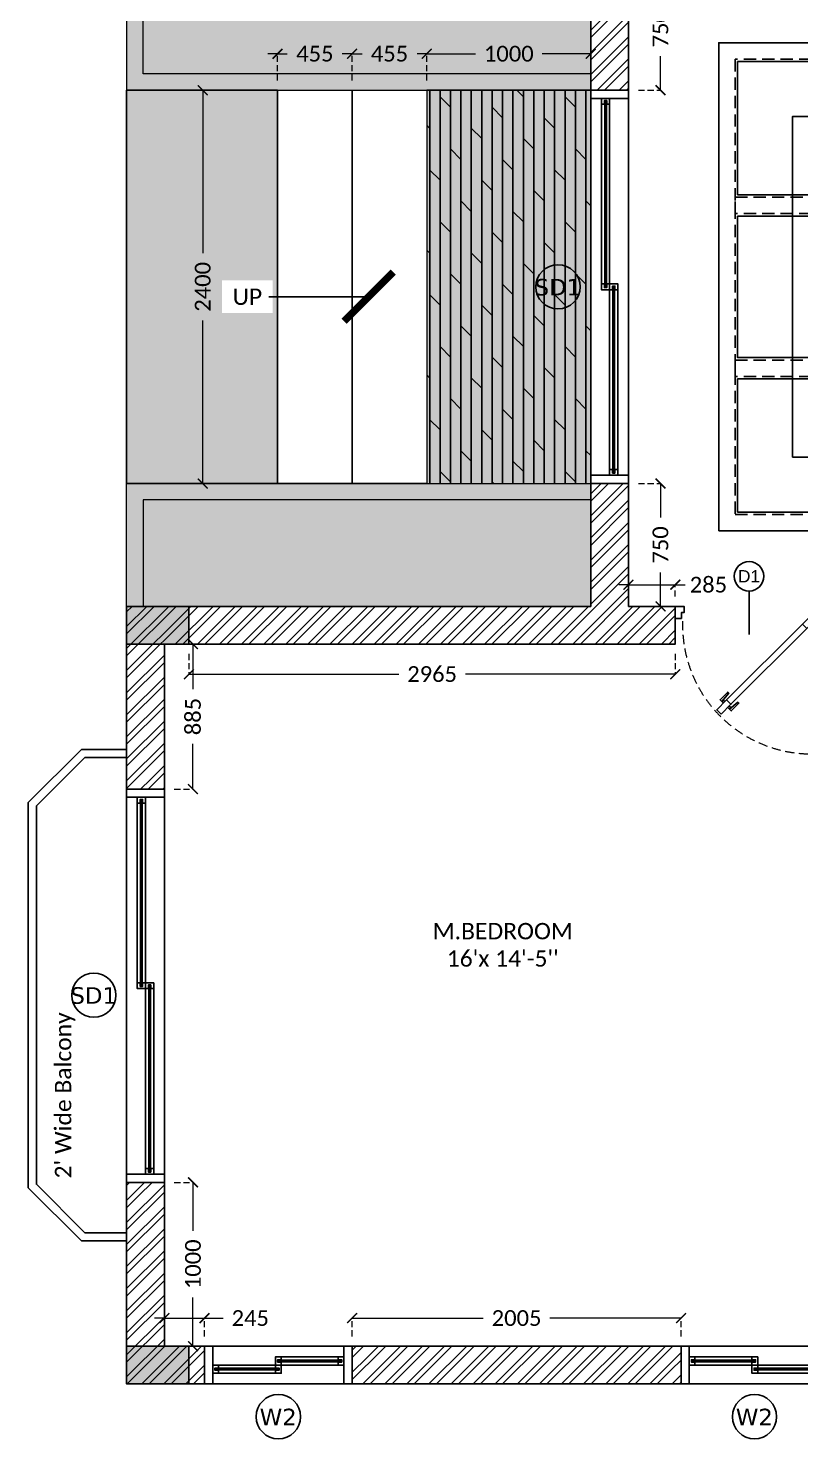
# Model space of a CAD drawing. Header units: millimetres. Extents: x -15000 to 115650, y -17045 to 28620.
# Drawn here: x 42950 to 47660, y -335 to 8273 of the extents above; entities that cross this region are included whole.
import ezdxf
from ezdxf.enums import TextEntityAlignment as Align

# ---------------------------------------------------------------- set-up
doc = ezdxf.new("R2010")
doc.units = ezdxf.units.MM
doc.header["$LTSCALE"] = 150
doc.linetypes.add('3BHK-W(SB)$0$HIDDEN', pattern=[0.375, 0.25, -0.125])
doc.linetypes.add('DASHED', pattern=[0.75, 0.5, -0.25])
for name, color, linetype in [('ad-Arrow', 32, 'Continuous'), ('ad-Column', 3, 'Continuous'), ('ad-Column Hatch', 125, 'Continuous'), ('ad-Door', 11, 'Continuous'), ('ad-Elevation 10', 8, 'Continuous'), ('ad-Furniture', 8, 'Continuous'), ('ad-Railing', 6, 'Continuous'), ('ad-Text main', 7, 'Continuous'), ('ad-Text Main_Door&window Label', 7, 'Continuous'), ('ad-Wall', 240, 'Continuous'), ('ad-Wall hatch', 8, 'Continuous')]:
    doc.layers.add(name, color=color, linetype=linetype)
doc.layers.add('ad-Dimension', color=5, linetype='Continuous', lineweight=0, true_color=0x0000ff)
doc.layers.add('ad-Glass Sectionline', color=140, linetype='Continuous', true_color=0x00bfff)
doc.layers.add('ad-Verandah', color=7, linetype='Continuous', true_color=0xa57c52)
doc.layers.get('ad-Furniture').off()
doc.styles.add('6 U T S R N_Corridor-Basement$0$Standard', font='arial.ttf')
doc.styles.add('6 U T S R N_Typical Floor Plan$0$3BHK-E(NB)$0$grid_text', font='verdana.ttf', dxfattribs={"width": 0.9})
doc.styles.add('New Text Style', font='arial.ttf', dxfattribs={"height": 100})
doc.styles.get("Standard").update_dxf_attribs({"font": 'calibril.ttf'})
doc.dimstyles.new('A-100-DIM-INT (MM-FT)', dxfattribs={"dimscale": 50, "dimtxt": 2.4, "dimasz": 1, "dimexe": 5, "dimexo": 100, "dimgap": 1, "dimtad": 0, "dimdec": 0, "dimdsep": 46, "dimtxsty": 'Standard', "dimblk": 'ARCHTICK', "dimcen": 0.025, "dimse1": 1, "dimse2": 1, "dimclrd": 256, "dimclre": 256, "dimclrt": 256, "dimazin": 2, "dimtfac": 1, "dimtdec": 0, "dimtix": 1, "dimtmove": 2, "dimatfit": 3, "dimldrblk": 'ARCHTICK', "dimfxl": 1, "dimtolj": 1, "dimtzin": 0, "dimarcsym": 0})
doc.dimstyles.new('A-75-DIM-INT (Framing)', dxfattribs={"dimscale": 100, "dimtxt": 0.8, "dimasz": 0.5, "dimexe": 0, "dimexo": 0.5, "dimgap": 0.5, "dimtad": 0, "dimdec": 0, "dimdsep": 46, "dimtxsty": 'Standard', "dimblk": 'ARCHTICK', "dimcen": 0.025, "dimclrd": 256, "dimclre": 256, "dimclrt": 256, "dimazin": 2, "dimtfac": 1, "dimtdec": 0, "dimtmove": 1, "dimatfit": 0, "dimldrblk": 'ARCHTICK', "dimfxl": 1, "dimtfill": 1, "dimtolj": 1, "dimtzin": 0, "dimarcsym": 0})

# ---------------------------------------------------------------- blocks, each defined once
blk = doc.blocks.new('_ArchTick')
at = {"color": 0, "linetype": 'ByBlock', "const_width": 0.15}
blk.add_lwpolyline([(-0.5, -0.5), (0.5, 0.5)], dxfattribs=at)
blk = doc.blocks.new('*D15')
at = {"layer": 'ad-Dimension', "linetype": '3BHK-W(SB)$0$HIDDEN', "lineweight": -2}
for p, q in [((290, -9105), (404.5304496306927, -9105)), ((290, -9990.000000000116), (404.5304496306926, -9990.000000000116))]:
    blk.add_line(p, q, dxfattribs=at)
at = {"layer": 'ad-Dimension', "lineweight": -2}
for p, q in [((404.5304496306927, -9105), (404.5304496306927, -9380.940000000059)), ((404.5304496306926, -9990.000000000116), (404.5304496306926, -9714.06000000006))]:
    blk.add_line(p, q, dxfattribs=at)
at = {"layer": 'Defpoints', "color": 0}
for p in [(230, -9105), (230, -9990.000000000116), (404.5304496306926, -9990.000000000116)]:
    blk.add_point(p, dxfattribs=at)
at = {"layer": 'ad-Dimension', "lineweight": -2, "xscale": 60, "yscale": 60, "zscale": 60}
for p, rotation in [((404.5304496306927, -9105), 90), ((404.5304496306926, -9990.000000000116), 270)]:
    blk.add_blockref('_ArchTick', p, dxfattribs=dict(at, rotation=rotation))
at = {"layer": 'ad-Dimension', "insert": (404.5304496306926, -9547.500000000058), "char_height": 96, "attachment_point": 5, "rotation": 90, "bg_fill": 3, "box_fill_scale": 1.1, "bg_fill_color": 257, "bg_fill_transparency": 0}
blk.add_mtext('\\A1;885', dxfattribs=at)
blk = doc.blocks.new('*D20')
at = {"layer": 'ad-Dimension', "linetype": '3BHK-W(SB)$0$HIDDEN', "lineweight": -2}
for p, q in [((3120, -4975.000000000015), (3255.052611872845, -4975.000000000015)), ((3120, -5725), (3255.052611872845, -5725))]:
    blk.add_line(p, q, dxfattribs=at)
at = {"layer": 'ad-Dimension', "lineweight": -2}
for p, q in [((3255.052611872845, -4975.000000000015), (3255.052611872845, -5181.926153846161)), ((3255.052611872845, -5725), (3255.052611872845, -5518.073846153854))]:
    blk.add_line(p, q, dxfattribs=at)
at = {"layer": 'Defpoints', "color": 0}
for p in [(3060, -4975.000000000015), (3060, -5725), (3255.052611872845, -5725)]:
    blk.add_point(p, dxfattribs=at)
at = {"layer": 'ad-Dimension', "lineweight": -2, "xscale": 60, "yscale": 60, "zscale": 60}
for p, rotation in [((3255.052611872845, -4975.000000000015), 90), ((3255.052611872845, -5725), 270)]:
    blk.add_blockref('_ArchTick', p, dxfattribs=dict(at, rotation=rotation))
at = {"layer": 'ad-Dimension', "insert": (3255.052611872845, -5350.000000000007), "char_height": 96, "attachment_point": 5, "rotation": 90, "bg_fill": 3, "box_fill_scale": 1.1, "bg_fill_color": 257, "bg_fill_transparency": 0}
blk.add_mtext('\\A1;750', dxfattribs=at)
blk = doc.blocks.new('*D21')
at = {"layer": 'ad-Dimension', "linetype": '3BHK-W(SB)$0$HIDDEN', "lineweight": -2}
for p, q in [((3120, -8125), (3255.052611872845, -8125)), ((3120, -8875), (3255.052611872845, -8875))]:
    blk.add_line(p, q, dxfattribs=at)
at = {"layer": 'ad-Dimension', "lineweight": -2}
for p, q in [((3255.052611872845, -8125), (3255.052611872845, -8331.926153846154)), ((3255.052611872845, -8875), (3255.052611872845, -8668.073846153846))]:
    blk.add_line(p, q, dxfattribs=at)
at = {"layer": 'Defpoints', "color": 0}
for p in [(3060, -8125), (3060, -8875), (3255.052611872845, -8875)]:
    blk.add_point(p, dxfattribs=at)
at = {"layer": 'ad-Dimension', "lineweight": -2, "xscale": 60, "yscale": 60, "zscale": 60}
for p, rotation in [((3255.052611872845, -8125), 90), ((3255.052611872845, -8875), 270)]:
    blk.add_blockref('_ArchTick', p, dxfattribs=dict(at, rotation=rotation))
at = {"layer": 'ad-Dimension', "insert": (3255.052611872845, -8500), "char_height": 96, "attachment_point": 5, "rotation": 90, "bg_fill": 3, "box_fill_scale": 1.1, "bg_fill_color": 257, "bg_fill_transparency": 0}
blk.add_mtext('\\A1;750', dxfattribs=at)
blk = doc.blocks.new('*D22')
at = {"layer": 'ad-Dimension', "linetype": '3BHK-W(SB)$0$HIDDEN', "lineweight": -2}
for p, q in [((379.9999999999418, -9165), (379.9999999999418, -9288.63241681928)), ((3345.000000356697, -9165), (3345.000000356697, -9288.63241681928))]:
    blk.add_line(p, q, dxfattribs=at)
at = {"layer": 'ad-Dimension', "lineweight": -2}
for p, q in [((379.9999999999418, -9288.63241681928), (1658.906154024473, -9288.63241681928)), ((3345.000000356697, -9288.63241681928), (2066.093846332165, -9288.63241681928))]:
    blk.add_line(p, q, dxfattribs=at)
at = {"layer": 'Defpoints', "color": 0}
for p in [(379.9999999999418, -9105), (3345.000000356697, -9105), (3345.000000356697, -9288.63241681928)]:
    blk.add_point(p, dxfattribs=at)
at = {"layer": 'ad-Dimension', "lineweight": -2, "xscale": 60, "yscale": 60, "zscale": 60, "rotation": 180}
blk.add_blockref('_ArchTick', (379.9999999999418, -9288.63241681928), dxfattribs=at)
at = {"layer": 'ad-Dimension', "lineweight": -2, "xscale": 60, "yscale": 60, "zscale": 60}
blk.add_blockref('_ArchTick', (3345.000000356697, -9288.63241681928), dxfattribs=at)
at = {"layer": 'ad-Dimension', "insert": (1862.500000178319, -9288.63241681928), "char_height": 96, "attachment_point": 5, "bg_fill": 3, "box_fill_scale": 1.1, "bg_fill_color": 257, "bg_fill_transparency": 0}
blk.add_mtext('\\A1;2965', dxfattribs=at)
blk = doc.blocks.new('*D42')
at = {"layer": 'ad-Dimension', "linetype": '3BHK-W(SB)$0$HIDDEN', "lineweight": -2}
for p, q in [((290.0000000004948, -12390.00000000011), (404.5304496306927, -12390.00000000011)), ((290, -13390.00000000011), (404.5304496306926, -13390.00000000011))]:
    blk.add_line(p, q, dxfattribs=at)
at = {"layer": 'ad-Dimension', "lineweight": -2}
for p, q in [((404.5304496306927, -12390.00000000011), (404.5304496306927, -12686.59076923088)), ((404.5304496306926, -13390.00000000011), (404.5304496306926, -13093.40923076934))]:
    blk.add_line(p, q, dxfattribs=at)
at = {"layer": 'Defpoints', "color": 0}
for p in [(230.0000000004948, -12390.00000000011), (230, -13390.00000000011), (404.5304496306926, -13390.00000000011)]:
    blk.add_point(p, dxfattribs=at)
at = {"layer": 'ad-Dimension', "lineweight": -2, "xscale": 60, "yscale": 60, "zscale": 60}
for p, rotation in [((404.5304496306927, -12390.00000000011), 90), ((404.5304496306926, -13390.00000000011), 270)]:
    blk.add_blockref('_ArchTick', p, dxfattribs=dict(at, rotation=rotation))
at = {"layer": 'ad-Dimension', "insert": (404.5304496306926, -12890.00000000011), "char_height": 96, "attachment_point": 5, "rotation": 90, "bg_fill": 3, "box_fill_scale": 1.1, "bg_fill_color": 257, "bg_fill_transparency": 0}
blk.add_mtext('\\A1;1000', dxfattribs=at)
blk = doc.blocks.new('*D43')
at = {"layer": 'ad-Dimension', "lineweight": -2}
for p, q in [((230, -13218.63161478908), (170, -13218.63161478908)), ((230, -13218.63161478908), (475, -13218.63161478908)), ((475, -13218.63161478908), (588.6580664059021, -13218.63161478908)), ((475, -13218.63161478908), (535, -13218.63161478908))]:
    blk.add_line(p, q, dxfattribs=at)
at = {"layer": 'ad-Dimension', "linetype": '3BHK-W(SB)$0$HIDDEN', "lineweight": -2}
for p, q in [((230, -13330.00000000011), (230, -13218.63161478908)), ((475, -13330.00000000012), (475, -13218.63161478908))]:
    blk.add_line(p, q, dxfattribs=at)
at = {"layer": 'Defpoints', "color": 0}
for p in [(475, -13218.63161478908), (230, -13390.00000000011), (475, -13390.00000000012)]:
    blk.add_point(p, dxfattribs=at)
at = {"layer": 'ad-Dimension', "lineweight": -2, "xscale": 60, "yscale": 60, "zscale": 60}
blk.add_blockref('_ArchTick', (230, -13218.63161478908), dxfattribs=at)
at = {"layer": 'ad-Dimension', "lineweight": -2, "xscale": 60, "yscale": 60, "zscale": 60, "rotation": 180}
blk.add_blockref('_ArchTick', (475, -13218.63161478908), dxfattribs=at)
at = {"layer": 'ad-Dimension', "insert": (753.9257587135944, -13218.63161478908), "char_height": 96, "attachment_point": 5, "bg_fill": 3, "box_fill_scale": 1.1, "bg_fill_color": 257, "bg_fill_transparency": 0}
blk.add_mtext('\\A1;245', dxfattribs=at)
blk = doc.blocks.new('*D44')
at = {"layer": 'ad-Dimension', "linetype": '3BHK-W(SB)$0$HIDDEN', "lineweight": -2}
for p, q in [((1375, -13330.00000000009), (1375, -13218.63161478908)), ((3380, -13330), (3380, -13218.63161478908))]:
    blk.add_line(p, q, dxfattribs=at)
at = {"layer": 'ad-Dimension', "lineweight": -2}
for p, q in [((1375, -13218.63161478908), (2173.906153846154, -13218.63161478908)), ((3380, -13218.63161478908), (2581.093846153846, -13218.63161478908))]:
    blk.add_line(p, q, dxfattribs=at)
at = {"layer": 'Defpoints', "color": 0}
for p in [(3380, -13218.63161478908), (1375, -13390.00000000009), (3380, -13390)]:
    blk.add_point(p, dxfattribs=at)
at = {"layer": 'ad-Dimension', "lineweight": -2, "xscale": 60, "yscale": 60, "zscale": 60, "rotation": 180}
blk.add_blockref('_ArchTick', (1375, -13218.63161478908), dxfattribs=at)
at = {"layer": 'ad-Dimension', "lineweight": -2, "xscale": 60, "yscale": 60, "zscale": 60}
blk.add_blockref('_ArchTick', (3380, -13218.63161478908), dxfattribs=at)
at = {"layer": 'ad-Dimension', "insert": (2377.5, -13218.63161478908), "char_height": 96, "attachment_point": 5, "bg_fill": 3, "box_fill_scale": 1.1, "bg_fill_color": 257, "bg_fill_transparency": 0}
blk.add_mtext('\\A1;2005', dxfattribs=at)
blk = doc.blocks.new('*D54')
at = {"layer": 'ad-Dimension', "lineweight": -2}
for p, q in [((3060, -8743.088700010245), (3000, -8743.088700010245)), ((3060, -8743.088700010245), (3345.000000356697, -8743.088700010245)), ((3345.000000356697, -8743.088700010245), (3405.000000356697, -8743.088700010245))]:
    blk.add_line(p, q, dxfattribs=at)
at = {"layer": 'ad-Dimension', "linetype": '3BHK-W(SB)$0$HIDDEN', "lineweight": -2}
for p, q in [((3060, -8815), (3060, -8743.088700010245)), ((3345.000000356697, -8815), (3345.000000356697, -8743.088700010245))]:
    blk.add_line(p, q, dxfattribs=at)
at = {"layer": 'Defpoints', "color": 0}
for p in [(3345.000000356697, -8743.088700010245), (3060, -8875), (3345.000000356697, -8875)]:
    blk.add_point(p, dxfattribs=at)
at = {"layer": 'ad-Dimension', "lineweight": -2, "xscale": 60, "yscale": 60, "zscale": 60}
blk.add_blockref('_ArchTick', (3060, -8743.088700010245), dxfattribs=at)
at = {"layer": 'ad-Dimension', "lineweight": -2, "xscale": 60, "yscale": 60, "zscale": 60, "rotation": 180}
blk.add_blockref('_ArchTick', (3345.000000356697, -8743.088700010245), dxfattribs=at)
at = {"layer": 'ad-Dimension', "insert": (3547.070733609929, -8743.088700010245), "char_height": 96, "attachment_point": 5, "bg_fill": 3, "box_fill_scale": 1.1, "bg_fill_color": 257, "bg_fill_transparency": 0}
blk.add_mtext('\\A1;285', dxfattribs=at)
blk = doc.blocks.new('*D73')
at = {"layer": 'ad-Dimension', "linetype": '3BHK-W(SB)$0$HIDDEN', "lineweight": -2}
for p, q in [((1829.999999999534, -5665.000000000007), (1829.999999999534, -5502.709272341912)), ((2830, -5665), (2830, -5502.709272341912))]:
    blk.add_line(p, q, dxfattribs=at)
at = {"layer": 'ad-Dimension', "lineweight": -2}
for p, q in [((1829.999999999534, -5502.709272341912), (2126.590769230536, -5502.709272341912)), ((2830, -5502.709272341912), (2533.409230768998, -5502.709272341912))]:
    blk.add_line(p, q, dxfattribs=at)
at = {"layer": 'Defpoints', "color": 0}
for p in [(2830, -5502.709272341912), (1829.999999999534, -5725.000000000007), (2830, -5725)]:
    blk.add_point(p, dxfattribs=at)
at = {"layer": 'ad-Dimension', "lineweight": -2, "xscale": 60, "yscale": 60, "zscale": 60, "rotation": 180}
blk.add_blockref('_ArchTick', (1829.999999999534, -5502.709272341912), dxfattribs=at)
at = {"layer": 'ad-Dimension', "lineweight": -2, "xscale": 60, "yscale": 60, "zscale": 60}
blk.add_blockref('_ArchTick', (2830, -5502.709272341912), dxfattribs=at)
at = {"layer": 'ad-Dimension', "insert": (2329.999999999767, -5502.709272341912), "char_height": 96, "attachment_point": 5, "bg_fill": 3, "box_fill_scale": 1.1, "bg_fill_color": 257, "bg_fill_transparency": 0}
blk.add_mtext('\\A1;1000', dxfattribs=at)
blk = doc.blocks.new('*D74')
at = {"layer": 'ad-Dimension', "lineweight": -2}
for p, q in [((1374.999999999534, -5502.709272341912), (1314.999999999534, -5502.709272341912)), ((1374.999999999534, -5502.709272341912), (1434.499999999534, -5502.709272341912)), ((1829.999999999534, -5502.709272341912), (1770.499999999534, -5502.709272341912)), ((1829.999999999534, -5502.709272341912), (1889.999999999534, -5502.709272341912))]:
    blk.add_line(p, q, dxfattribs=at)
at = {"layer": 'ad-Dimension', "linetype": '3BHK-W(SB)$0$HIDDEN', "lineweight": -2}
for p, q in [((1374.999999999534, -5665.000000000007), (1374.999999999534, -5502.709272341912)), ((1829.999999999534, -5665.000000000007), (1829.999999999534, -5502.709272341912))]:
    blk.add_line(p, q, dxfattribs=at)
at = {"layer": 'Defpoints', "color": 0}
for p in [(1829.999999999534, -5502.709272341912), (1374.999999999534, -5725.000000000007), (1829.999999999534, -5725.000000000007)]:
    blk.add_point(p, dxfattribs=at)
at = {"layer": 'ad-Dimension', "lineweight": -2, "xscale": 60, "yscale": 60, "zscale": 60}
blk.add_blockref('_ArchTick', (1374.999999999534, -5502.709272341912), dxfattribs=at)
at = {"layer": 'ad-Dimension', "lineweight": -2, "xscale": 60, "yscale": 60, "zscale": 60, "rotation": 180}
blk.add_blockref('_ArchTick', (1829.999999999534, -5502.709272341912), dxfattribs=at)
at = {"layer": 'ad-Dimension', "insert": (1602.499999999534, -5502.709272341912), "char_height": 96, "attachment_point": 5, "bg_fill": 3, "box_fill_scale": 1.1, "bg_fill_color": 257, "bg_fill_transparency": 0}
blk.add_mtext('\\A1;455', dxfattribs=at)
blk = doc.blocks.new('*D75')
at = {"layer": 'ad-Dimension', "lineweight": -2}
for p, q in [((919.9999999995343, -5502.709272341912), (859.9999999995343, -5502.709272341912)), ((919.9999999995343, -5502.709272341912), (979.4999999995343, -5502.709272341912)), ((1374.999999999534, -5502.709272341912), (1315.499999999534, -5502.709272341912)), ((1374.999999999534, -5502.709272341912), (1434.999999999534, -5502.709272341912))]:
    blk.add_line(p, q, dxfattribs=at)
at = {"layer": 'ad-Dimension', "linetype": '3BHK-W(SB)$0$HIDDEN', "lineweight": -2}
for p, q in [((919.9999999995343, -5665.000000000007), (919.9999999995343, -5502.709272341912)), ((1374.999999999534, -5665.000000000007), (1374.999999999534, -5502.709272341912))]:
    blk.add_line(p, q, dxfattribs=at)
at = {"layer": 'Defpoints', "color": 0}
for p in [(1374.999999999534, -5502.709272341912), (919.9999999995343, -5725.000000000007), (1374.999999999534, -5725.000000000007)]:
    blk.add_point(p, dxfattribs=at)
at = {"layer": 'ad-Dimension', "lineweight": -2, "xscale": 60, "yscale": 60, "zscale": 60}
blk.add_blockref('_ArchTick', (919.9999999995343, -5502.709272341912), dxfattribs=at)
at = {"layer": 'ad-Dimension', "lineweight": -2, "xscale": 60, "yscale": 60, "zscale": 60, "rotation": 180}
blk.add_blockref('_ArchTick', (1374.999999999534, -5502.709272341912), dxfattribs=at)
at = {"layer": 'ad-Dimension', "insert": (1147.499999999534, -5502.709272341912), "char_height": 96, "attachment_point": 5, "bg_fill": 3, "box_fill_scale": 1.1, "bg_fill_color": 257, "bg_fill_transparency": 0}
blk.add_mtext('\\A1;455', dxfattribs=at)
blk = doc.blocks.new('*D76')
at = {"layer": 'ad-Dimension', "linetype": '3BHK-W(SB)$0$HIDDEN', "lineweight": -2}
for p, q in [((859.9999999995343, -5725.000000000007), (464.0569210640971, -5725.000000000007)), ((859.9999999995343, -8125), (464.056921064097, -8125))]:
    blk.add_line(p, q, dxfattribs=at)
at = {"layer": 'ad-Dimension', "lineweight": -2}
for p, q in [((464.0569210640971, -5725.000000000007), (464.0569210640971, -6719.338461538466)), ((464.056921064097, -8125), (464.056921064097, -7130.661538461542))]:
    blk.add_line(p, q, dxfattribs=at)
at = {"layer": 'Defpoints', "color": 0}
for p in [(919.9999999995343, -5725.000000000007), (464.056921064097, -8125), (919.9999999995343, -8125)]:
    blk.add_point(p, dxfattribs=at)
at = {"layer": 'ad-Dimension', "lineweight": -2, "xscale": 60, "yscale": 60, "zscale": 60}
for p, rotation in [((464.0569210640971, -5725.000000000007), 90), ((464.056921064097, -8125), 270)]:
    blk.add_blockref('_ArchTick', p, dxfattribs=dict(at, rotation=rotation))
at = {"layer": 'ad-Dimension', "insert": (464.0569210640971, -6925.000000000004), "char_height": 96, "attachment_point": 5, "rotation": 90, "bg_fill": 3, "box_fill_scale": 1.1, "bg_fill_color": 257, "bg_fill_transparency": 0}
blk.add_mtext('\\A1;2400', dxfattribs=at)
blk = doc.blocks.new('zw$3E22')
at = {"transparency": 33554559}
h = blk.add_hatch(color=43, dxfattribs=at)
h.dxf.hatch_style = 1
h.paths.add_polyline_path([(-2830, -750), (0, -750), (0, -650), (-2730, -650), (-2730, 0), (-2830, 0)])
at = {"layer": 'ad-Wall hatch', "transparency": 33554483}
h = blk.add_hatch(color=74, dxfattribs=at)
h.dxf.hatch_style = 1
h.paths.add_polyline_path([(-2730, 0), (0, 0), (0, -650), (-2730, -650)])
at = {"layer": 'ad-Verandah', "lineweight": 9}
for points in [[(-2830, -750), (0, -750), (0, -650), (-2730, -650), (-2730, 0), (-2830, 0)], [(-2730, 0), (0, 0), (0, -650), (-2730, -650)]]:
    blk.add_lwpolyline(points, close=True, dxfattribs=at)
blk = doc.blocks.new('zw$EEF9')
at = {"layer": 'ad-Glass Sectionline'}
for points in [[(-28.15501171299138, -34.5575419839206), (28.15501171299093, 34.55754198392151)], [(-26.77801353692621, -5.813737341170054), (-3.401257373637691, 23.35232691328383)], [(-0.2824857386849544, -27.40039694353618), (23.55787118853459, 1.387958591220013)]]:
    blk.add_lwpolyline(points, dxfattribs=at)
blk = doc.blocks.new('$ZCDB_AUDIT_GENERATED_1E8537')
at = {"layer": 'ad-Elevation 10'}
blk.add_lwpolyline([(-1.364242052659392e-11, -2979.999999999884), (3364.999999999986, -2979.999999999906), (3365, 9.458744898438454e-11), (0, 0)], close=True, dxfattribs=at)
at = {"layer": 'ad-Elevation 10', "linetype": 'DASHED'}
for points in [[(99.9999999999859, -2879.999999999886), (3264.999999999985, -2879.999999999908), (3265.000000000001, -99.99999999990996), (100.0000000000005, -100)], [(1071.666666666742, -99.99999999997362), (1171.666666666742, -99.9999999999709), (1171.666666666759, -2879.999999999894), (1071.666666666759, -2879.999999999894)], [(2193.333333333257, -99.9999999999427), (2293.333333333257, -99.99999999993997), (2293.333333333274, -2879.999999999903), (2193.333333333274, -2879.999999999903)], [(99.999999999995, -943.3333333332794), (3264.999999999995, -943.3333333332566), (3264.999999999995, -1043.333333333258), (99.99999999999591, -1043.333333333281)], [(99.99999999998954, -1936.666666666652), (3264.999999999991, -1936.666666666629), (3264.999999999991, -2036.666666666629), (99.99999999999136, -2036.666666666652)]]:
    blk.add_lwpolyline(points, close=True, dxfattribs=at)
at = {"layer": 'ad-Glass Sectionline', "transparency": 33554585}
for points in [[(114.9999999999995, -115), (1056.666666666742, -114.9999999999936), (1056.666666666746, -928.3333333332721), (115.0000000000059, -928.3333333332794)], [(1186.666666666742, -114.9999999999673), (2178.333333333257, -114.9999999999609), (2178.333333333261, -928.3333333332648), (1186.666666666746, -928.3333333332703)], [(2308.333333333257, -114.9999999999363), (3249.99999999999, -114.99999999993), (3249.999999999995, -928.3333333332566), (2308.333333333261, -928.333333333263)], [(114.9999999999959, -1058.333333333281), (1056.666666666747, -1058.333333333274), (1056.666666666751, -1921.666666666644), (115.0000000000014, -1921.666666666652)], [(1186.666666666747, -1058.333333333273), (2178.333333333262, -1058.333333333267), (2178.333333333268, -1921.666666666637), (1186.666666666751, -1921.666666666643)], [(2308.333333333262, -1058.333333333266), (3249.999999999985, -1058.333333333258), (3249.99999999999, -1921.666666666629), (2308.333333333268, -1921.666666666636)], [(1056.666666666753, -2051.666666666644), (114.9999999999804, -2051.666666666652), (114.9999999999845, -2864.999999999887), (1056.666666666759, -2864.99999999988)], [(1186.666666666753, -2051.666666666643), (2178.333333333268, -2051.666666666637), (2178.333333333274, -2864.999999999904), (1186.666666666759, -2864.99999999991)], [(2308.333333333268, -2051.666666666636), (3249.99999999998, -2051.666666666629), (3249.999999999985, -2864.999999999908), (2308.333333333274, -2864.999999999915)]]:
    blk.add_lwpolyline(points, close=True, dxfattribs=at)
for p in [(585.833333333373, -521.666666666637), (1682.500000000002, -521.666666666616), (2779.166666666626, -521.6666666665988), (585.833333333373, -1489.999999999962), (1682.371795868474, -1488.257386822924), (2779.166666666626, -1489.999999999948), (585.8333333333694, -2458.333333333264), (1682.500000000014, -2458.333333333273), (2779.166666666627, -2458.333333333274)]:
    blk.add_blockref('zw$EEF9', p)
blk = doc.blocks.new('$ZCDB_AUDIT_GENERATED_1E8529')
at = {"true_color": 0x7f5f3f, "transparency": 33554610}
h = blk.add_hatch(dxfattribs=at)
h.set_pattern_fill('DOTS', color=37, scale=20, angle=359.9999999999998)
h.set_pattern_definition([(359.9999999999997, (-800139.5178755337, 271344.3968787027), (15.875, 31.75), [0, -31.75])])
h.paths.add_polyline_path([(450, -2529.999999999885), (2915, -2529.999999999884), (2914.999999999993, -449.9999999998872), (450, -450)])
at = {"layer": 'ad-Elevation 10'}
blk.add_lwpolyline([(450, -2529.999999999885), (2915, -2529.999999999884), (2914.999999999993, -449.9999999998872), (450, -450)], close=True, dxfattribs=at)
blk.add_blockref('$ZCDB_AUDIT_GENERATED_1E8537', (0, 0))
at = {"layer": 'ad-Text main', "insert": (1682.5, 80.94218897330938), "char_height": 80, "width": 1164.819029099275, "attachment_point": 5}
blk.add_mtext('SKYLIGHT ABOVE', dxfattribs=at)
blk = doc.blocks.new('Furn')
at = {"layer": 'ad-Furniture', "rotation": 359.9999999999996}
blk.add_blockref('$ZCDB_AUDIT_GENERATED_1E8529', (-8509.999999999996, -5435.000000000057), dxfattribs=at)
blk = doc.blocks.new('$ZCDB_AUDIT_GENERATED_C77D')
blk.add_wipeout([(0, 230), (2400, 230), (2400, 0), (0, 0)]).dxf.layer = 'ad-Elevation 10'
at = {"layer": 'ad-Elevation 10'}
for points in [[(2400, 230), (0, 230)], [(2400, 0), (0, 0)]]:
    blk.add_lwpolyline(points, dxfattribs=at)
for points in [[(50, 0), (50, 230), (0, 230), (0, 0)], [(2350, 0), (2400, 0), (2400, 230), (2350, 230)], [(84.99999999993452, 83.00000000050477), (84.9999999999236, 65.00000000050477), (49.9999999999236, 65.00000000050477), (49.99999999994907, 115.0000000005048), (84.99999999994907, 115.0000000005048), (84.99999999993815, 97.00000000050477), (62.99999999993452, 97.00000000050477), (62.99999999993452, 83.00000000050477)], [(1217.500000000084, 133), (1217.500000000073, 115), (1182.500000000073, 115), (1182.500000000098, 165), (1217.500000000098, 165), (1217.500000000087, 147), (1195.500000000084, 147), (1195.500000000084, 133)], [(1182.500000000138, 83.00000000050477), (1182.500000000149, 65.00000000050477), (1217.500000000149, 65.00000000050477), (1217.500000000124, 115.0000000005048), (1182.500000000124, 115.0000000005048), (1182.500000000135, 97.00000000050477), (1204.500000000138, 97.00000000050477), (1204.500000000138, 83.00000000050477)], [(2315.000000000287, 133), (2315.000000000298, 115), (2350.000000000298, 115), (2350.000000000273, 165), (2315.000000000273, 165), (2315.000000000284, 147), (2337.000000000287, 147), (2337.000000000287, 133)]]:
    blk.add_lwpolyline(points, close=True, dxfattribs=at)
at = {"layer": 'ad-Glass Sectionline'}
for points in [[(1200.000000000124, 95.00000000050477), (64.99999999993452, 95.00000000050477), (64.99999999993452, 85.00000000050477), (1200.000000000124, 85.00000000050477)], [(1200.000000000098, 145), (2335.000000000287, 145), (2335.000000000287, 135), (1200.000000000098, 135)]]:
    blk.add_lwpolyline(points, close=True, dxfattribs=at)
for points in [[(1182.500000000124, 115.0000000005048), (84.99999999994907, 115.0000000005048)], [(1217.500000000098, 165), (2315.000000000273, 165)], [(1217.500000000073, 115), (2315.000000000273, 115)], [(1182.500000000149, 65.00000000050477), (84.99999999994907, 65.00000000050477)]]:
    blk.add_lwpolyline(points, dxfattribs=at)
blk = doc.blocks.new('*U151')
blk.add_blockref('$ZCDB_AUDIT_GENERATED_C77D', (0, -4.836238076677546e-10))
blk = doc.blocks.new('$ZCDB_AUDIT_GENERATED_C7DC')
blk.add_wipeout([(0, 230), (900, 230), (900, 0), (0, 0)]).dxf.layer = 'ad-Elevation 10'
at = {"layer": 'ad-Elevation 10'}
for points in [[(900, 230), (0, 230)], [(900, 0), (0, 0)]]:
    blk.add_lwpolyline(points, dxfattribs=at)
for points in [[(50, 0), (50, 230), (0, 230), (0, 0)], [(850, 0), (900, 0), (900, 230), (850, 230)], [(84.99999999993452, 83), (84.9999999999236, 65), (49.9999999999236, 65), (49.99999999994907, 115), (84.99999999994907, 115), (84.99999999993815, 97), (62.99999999993452, 97), (62.99999999993452, 83)], [(467.5000000000837, 132.9999999994952), (467.5000000000728, 114.9999999994952), (432.5000000000728, 114.9999999994952), (432.5000000000982, 164.9999999994952), (467.5000000000982, 164.9999999994952), (467.5000000000873, 146.9999999994952), (445.5000000000837, 146.9999999994952), (445.5000000000837, 132.9999999994952)], [(432.5000000001382, 83), (432.5000000001492, 65), (467.5000000001492, 65), (467.5000000001237, 115), (432.5000000001237, 115), (432.5000000001346, 97), (454.5000000001382, 97), (454.5000000001382, 83)], [(815.0000000002874, 132.9999999994952), (815.0000000002983, 114.9999999994952), (850.0000000002983, 114.9999999994952), (850.0000000002728, 164.9999999994952), (815.0000000002728, 164.9999999994952), (815.0000000002838, 146.9999999994952), (837.0000000002874, 146.9999999994952), (837.0000000002874, 132.9999999994952)]]:
    blk.add_lwpolyline(points, close=True, dxfattribs=at)
at = {"layer": 'ad-Glass Sectionline'}
for points in [[(450.0000000001237, 95), (64.99999999993452, 95), (64.99999999993452, 85), (450.0000000001237, 85)], [(450.0000000000982, 144.9999999994952), (835.0000000002874, 144.9999999994952), (835.0000000002874, 134.9999999994952), (450.0000000000982, 134.9999999994952)]]:
    blk.add_lwpolyline(points, close=True, dxfattribs=at)
for points in [[(432.5000000001237, 115), (84.99999999994907, 115)], [(467.5000000000982, 164.9999999994952), (815.0000000002728, 164.9999999994952)], [(467.5000000000728, 114.9999999994952), (815.0000000002728, 114.9999999994952)], [(432.5000000001492, 65), (84.99999999994907, 65)]]:
    blk.add_lwpolyline(points, dxfattribs=at)
blk = doc.blocks.new('*U150')
blk.add_blockref('$ZCDB_AUDIT_GENERATED_C7DC', (0, -4.836238076677546e-10))
blk = doc.blocks.new('*U161')
for p, q in [((-8.342096242122352, -111.1052752888481), (-41.65790377091616, -111.105263179792)), ((-25.0000059036538, -127.7631730592529), (-24.99999398551881, -94.44736553418443)), ((-811.333775140965, -760.8067151066492), (-796.4258028745401, -775.7146981410949)), ((-746.162054163356, -825.9784360842635), (-761.0700371978029, -811.0704638178373))]:
    blk.add_line(p, q)
for points in [[(-1150, -100), (-1150, -50), (-1128.571428571428, -50), (-1128.571428571428, -35.71428571428623), (-1128.571428571428, 0), (-1200, 0), (-1200, -100)], [(-50, -100), (0, -100), (0, 0), (-71.42857142857247, 0), (-71.42857142857247, -35.71428571428623), (-71.42857142857247, -50), (-50, -50)], [(-50.00000000011278, -100.0000000027585), (-130.8122035642893, -180.812203566935), (-166.1675426236129, -145.4568645076063), (-85.35533905943635, -64.64466094342983)], [(-130.8122035642893, -180.812203566935), (-747.0052557418055, -797.0052557444294), (-782.3605948011367, -761.6499166851032), (-166.1675426236129, -145.4568645076063)], [(-827.817459305989, -877.817459308604), (-747.0052557418055, -797.0052557444294), (-782.3605948011367, -761.6499166851032), (-863.1727983653119, -842.4621202492759)]]:
    blk.add_lwpolyline(points, close=True)
for points in [[(-808.2047238463524, -787.4936105936038), (-835.6888529133947, -760.009461750475), (-772.8679412700866, -697.1885952554543), (-765.015332826828, -705.0412091736616), (-822.0226463976767, -773.6756780686178)], [(-772.8489496503098, -822.8493847896464), (-745.3648008071856, -850.3335138566944), (-682.5439343121577, -787.5126022133832), (-690.3965482303697, -779.6599937701251), (-759.0310171253283, -836.6673073409712)]]:
    blk.add_lwpolyline(points)
blk.add_circle((-25, -111.1052691737841), 11.10526917378428)
at = {"color": 8, "linetype": 'DASHED', "lineweight": 0}
blk.add_arc((-93.11765437414579, -153.1176543741731), 1047.406045721659, 178.1880779257219, 271.8119220740191, dxfattribs=at)
at = {"layer": 'ad-Text Main_Door&window Label'}
blk.add_line((-600, 125), (-600, -229.9999999999999), dxfattribs=at)
blk.add_circle((-600.2822622975887, 244.9996680328548), 120, dxfattribs=at)
at = {"layer": 'ad-Text Main_Door&window Label', "style": 'New Text Style'}
blk.add_attdef('D1', text='', height=100, dxfattribs=at).set_placement((-600.2822622975887, 244.9996680328548), align=Align.MIDDLE_CENTER)
blk = doc.blocks.new('walls')
at = {"layer": 'ad-Wall hatch', "transparency": 33554610}
h = blk.add_hatch(dxfattribs=at)
h.set_pattern_fill('ANSI32', color=256, scale=10)
h.set_pattern_definition([(45, (-1040635.140901814, 674820.02437918), (-67.35192090801866, 67.35192090801866), []), (45, (-1040590.239601813, 674820.02437918), (-67.35192090801866, 67.35192090801866), [])])
h.paths.add_polyline_path([(12120, 13620), (12120, 10220), (11890, 10220), (11890, 13390), (7240, 13390), (7240, 8645), (4245, 8645), (4245, 8875), (4330, 8875), (4330, 9475), (4560, 9475), (4560, 8875), (7010, 8875), (7010, 10385), (6360, 10385), (6360, 10615), (7010, 10615), (7010, 13390), (4560, 13390), (4560, 10615), (5560, 10615), (5560, 10385), (4330, 10385), (4330, 13390), (230, 13390), (230, 8875), (3345, 8875), (3345, 8645), (3060, 8645), (3060, 4745), (3345.000000356697, 4745), (3345.000000356697, 4515), (230, 4515), (230, 230), (4880, 230), (4880, 3075), (6060, 3075), (6060, 2845), (5110, 2845), (5110, 230), (8310, 230.0000000000073), (8310, 2845.000000000007), (6860, 2845), (6860, 3075), (8310, 3075.000000000007), (8310, 4515.000000000007), (5110, 4515), (5110.000000000004, 3914.999999999975), (4880.000000000004, 3914.999999999975), (4880, 4515), (4245, 4515), (4245, 4745), (8540, 4745.000000000007), (8540, 230.0000000000073), (9240, 230.0000000000073), (9240, 7.275957614183426e-12), (0, 0), (0, 4745), (2830, 4745), (2830, 8645), (0, 8645), (0, 13620)])
at = {"layer": 'ad-Railing'}
for points in [[(-2.137008664511276e-13, 872.4999999996508), (-274.9999999997674, 872.4999999996508), (-600.0000000000003, 1197.500000000116), (-600.0000000000003, 3547.499999999651), (-275.000000000001, 3872.499999999651), (-9.484889459395395e-13, 3872.499999999651)], [(-2.259473344426011e-13, 922.4999999996508), (-254.2893218812535, 922.4999999996508), (-550.0000000000003, 1218.210678118863), (-550.0000000000003, 3526.789321880904), (-254.2893218812542, 3822.499999999651), (-9.36242477948066e-13, 3822.499999999651)]]:
    blk.add_lwpolyline(points, dxfattribs=at)
at = {"layer": 'ad-Door', "ltscale": 5, "xscale": 0.7499999997027537, "yscale": 0.7499999997027537, "zscale": 0.7499999997027537}
blk.add_blockref('*U161', (4245, 4745), dxfattribs=at).add_auto_attribs({'D1': 'D1'})
for name, p, rotation in [('*U151', (2830.000000000466, 7895), 270), ('*U151', (230, 1229.999999999884), 90), ('*U150', (1375, 229.9999999994179), 180)]:
    blk.add_blockref(name, p, dxfattribs=dict(rotation=rotation))
at = {"xscale": -1, "rotation": 179.9999999999999}
blk.add_blockref('*U150', (3380, 229.9999999994179), dxfattribs=at)
at = {"layer": 'ad-Wall'}
for points in [[(3060, 8645), (3060, 4745), (3345.000000356697, 4745), (3345.000000356697, 4515), (230, 4515), (230, 230), (4880, 230)], [(9240, 7.275957614183426e-12), (0, 0), (0, 4745), (2830, 4745), (2830, 8645)]]:
    blk.add_lwpolyline(points, dxfattribs=at)
blk = doc.blocks.new('6 U T S R N_Typical Floor Plan$0$ad_Window Tag')
blk.add_circle((-5.798028723802418e-11, -3.637978807091713e-12), 150)
at = {"style": '6 U T S R N_Typical Floor Plan$0$3BHK-E(NB)$0$grid_text', "width": 0.9}
blk.add_attdef('D1', text='', height=125, dxfattribs=at).set_placement((-5.798028723802418e-11, -3.637978807091713e-12), align=Align.MIDDLE_CENTER)
blk = doc.blocks.new('Text')
at = {"layer": 'ad-Text Main_Door&window Label'}
ref = blk.add_blockref('6 U T S R N_Typical Floor Plan$0$ad_Window Tag', (2630.000000000465, 6695), dxfattribs=dict(at, xscale=-0.9, yscale=0.9, zscale=0.9))
ref.add_attrib('D1', 'SD1', dxfattribs={"height": 101.25, "rotation": 1800, "style": '6 U T S R N_Typical Floor Plan$0$3BHK-E(NB)$0$grid_text'}).set_placement((2629.048018805218, 6692.892041638726), align=Align.MIDDLE_CENTER)
ref = blk.add_blockref('6 U T S R N_Typical Floor Plan$0$ad_Window Tag', (924.9999999999997, -200.0000000000982), dxfattribs=dict(at, xscale=-0.9, yscale=0.9, zscale=0.9))
ref.add_attrib('D1', 'W2', dxfattribs={"height": 101.25, "rotation": 1800, "style": '6 U T S R N_Typical Floor Plan$0$3BHK-E(NB)$0$grid_text'}).set_placement((924.0480188047528, -202.1079583613719), align=Align.MIDDLE_CENTER)
ref = blk.add_blockref('6 U T S R N_Typical Floor Plan$0$ad_Window Tag', (3828.188440938482, -200.0000000000997), dxfattribs=dict(at, xscale=-0.9, yscale=0.9, zscale=0.9))
ref.add_attrib('D1', 'W2', dxfattribs={"height": 101.25, "rotation": 1800, "style": '6 U T S R N_Typical Floor Plan$0$3BHK-E(NB)$0$grid_text'}).set_placement((3827.236459743235, -202.1079583613734), align=Align.MIDDLE_CENTER)
at = {"layer": 'ad-Text main', "insert": (-374.9999999999999, 2372.5), "char_height": 100, "width": 2237.109658272733, "attachment_point": 5, "rotation": 90, "bg_fill": 2}
blk.add_mtext("\\pxqd;2' Wide Balcony", dxfattribs=at)
at = {"layer": 'ad-Text main', "insert": (2293.180970802438, 2679.083808675408), "char_height": 100, "width": 1424.19466972645, "attachment_point": 5, "bg_fill": 2}
blk.add_mtext("M.BEDROOM^J16'x 14'-5''", dxfattribs=at)
at = {"layer": 'ad-Text Main_Door&window Label'}
ref = blk.add_blockref('6 U T S R N_Typical Floor Plan$0$ad_Window Tag', (-200, 2372.5), dxfattribs=dict(at, xscale=-0.9, yscale=0.9, zscale=0.9))
ref.add_attrib('D1', 'SD1', dxfattribs={"height": 101.25, "rotation": 1800, "style": '6 U T S R N_Typical Floor Plan$0$3BHK-E(NB)$0$grid_text'}).set_placement((-200.9519811952468, 2370.392041638726), align=Align.MIDDLE_CENTER)
blk = doc.blocks.new('zw$6AA0')
at = {"layer": 'ad-Column Hatch', "transparency": 33554687}
h = blk.add_hatch(color=256, dxfattribs=at)
h.dxf.hatch_style = 1
h.paths.add_polyline_path([(0, -230), (380, -230), (380, -1.837589179356682e-14), (0, 0)])
at = {"layer": 'ad-Column'}
blk.add_lwpolyline([(0, -230), (380, -230), (380, -1.837589179356682e-14), (0, 0)], close=True, dxfattribs=at)
blk = doc.blocks.new('1625E_Columns P30')
at = {"layer": 'ad-Column', "rotation": 359.9999999999993}
blk.add_blockref('zw$6AA0', (-4.729372449219227e-11, 4744.999999999996), dxfattribs=at)
at = {"layer": 'ad-Column', "xscale": -1, "rotation": 179.9999999999998}
blk.add_blockref('zw$6AA0', (-7.275957614183426e-11, -1.164153218269348e-10), dxfattribs=at)
blk = doc.blocks.new('dim')
at = {"layer": 'ad-Dimension'}
for base, p1, p2, picture, middle in [((3255.052611872845, -5725), (3060, -4975.000000000015), (3060, -5725), '*D20', (3255.052611872845, -5350.000000000007)), ((3255.052611872845, -8875), (3060, -8125), (3060, -8875), '*D21', (3255.052611872845, -8500)), ((404.5304496306926, -13390.00000000011), (230.0000000004948, -12390.00000000011), (230, -13390.00000000011), '*D42', (404.5304496306926, -12890.00000000011))]:
    dim = blk.add_linear_dim(base=base, p1=p1, p2=p2, angle=90, dimstyle='A-75-DIM-INT (Framing)', override={"dimscale": 120, "dimblk": 'ArchTick', "dimfxl": 10, "dimtfill": 1, "dimtfillclr": 0}, dxfattribs=at)
    dim.commit()
    dim.dimension.update_dxf_attribs({"geometry": picture, "text_midpoint": middle})
for base, p1, p2, picture, middle in [((2830, -5502.709272341912), (1829.999999999534, -5725.000000000007), (2830, -5725), '*D73', (2329.999999999767, -5502.709272341912)), ((3345.000000356697, -9288.63241681928), (379.9999999999418, -9105), (3345.000000356697, -9105), '*D22', (1862.500000178319, -9288.63241681928)), ((3380, -13218.63161478908), (1375, -13390.00000000009), (3380, -13390), '*D44', (2377.5, -13218.63161478908))]:
    dim = blk.add_linear_dim(base=base, p1=p1, p2=p2, dimstyle='A-75-DIM-INT (Framing)', override={"dimscale": 120, "dimblk": 'ArchTick', "dimfxl": 10, "dimtfill": 1, "dimtfillclr": 0}, dxfattribs=at)
    dim.commit()
    dim.dimension.update_dxf_attribs({"geometry": picture, "text_midpoint": middle})
for base, p1, p2, picture, middle in [((1829.999999999534, -5502.709272341912), (1374.999999999534, -5725.000000000007), (1829.999999999534, -5725.000000000007), '*D74', (1602.499999999534, -5502.709272341912)), ((3345.000000356697, -8743.088700010245), (3060, -8875), (3345.000000356697, -8875), '*D54', (3547.070733609929, -8743.088700010245)), ((475, -13218.63161478908), (230, -13390.00000000011), (475, -13390.00000000012), '*D43', (753.9257587135944, -13218.63161478908))]:
    dim = blk.add_linear_dim(base=base, p1=p1, p2=p2, dimstyle='A-75-DIM-INT (Framing)', override={"dimscale": 120, "dimblk": 'ArchTick', "dimfxl": 10, "dimtfill": 1, "dimtfillclr": 0}, dxfattribs=at)
    dim.commit()
    dim.dimension.update_dxf_attribs({"geometry": picture, "text_midpoint": middle, "dimtype": 128})
dim = blk.add_linear_dim(base=(404.5304496306926, -9990.000000000116), p1=(230, -9105), p2=(230, -9990.000000000116), angle=90, dimstyle='A-75-DIM-INT (Framing)', override={"dimscale": 120, "dimblk": 'ArchTick', "dimfxl": 10, "dimtfill": 1, "dimtfillclr": 0}, dxfattribs=at)
dim.commit()
dim.dimension.update_dxf_attribs({"geometry": '*D15', "text_midpoint": (404.5304496306926, -9547.500000000058)})
dim = blk.add_linear_dim(base=(1374.999999999534, -5502.709272341912), p1=(919.9999999995343, -5725.000000000007), p2=(1374.999999999534, -5725.000000000007), dimstyle='A-75-DIM-INT (Framing)', override={"dimscale": 120, "dimblk": 'ArchTick', "dimfxl": 10, "dimtfill": 1, "dimtfillclr": 0}, dxfattribs=at)
dim.commit()
dim.dimension.update_dxf_attribs({"geometry": '*D75', "text_midpoint": (1147.499999999534, -5502.709272341912), "dimtype": 128})
dim = blk.add_linear_dim(base=(464.056921064097, -8125), p1=(919.9999999995343, -5725.000000000007), p2=(919.9999999995343, -8125), angle=90, dimstyle='A-75-DIM-INT (Framing)', override={"dimscale": 120, "dimblk": 'ArchTick', "dimfxl": 10, "dimtfill": 1, "dimtfillclr": 0}, dxfattribs=at)
dim.commit()
dim.dimension.update_dxf_attribs({"geometry": '*D76', "text_midpoint": (464.0569210640971, -6925.000000000004)})
blk = doc.blocks.new('ldscpe')
at = {"transparency": 33554559}
h = blk.add_hatch(color=256, dxfattribs=at)
h.dxf.hatch_style = 1
h.set_gradient(color1=(153, 204, 0), color2=(63, 127, 0), name='INVSPHERICAL')
h.paths.add_polyline_path([(919.9999999995325, -5724.999999999997), (-3.637978807091713e-12, -5725.000000000001), (-3.637978807091713e-12, -8125.000000000001), (919.9999999995322, -8124.999999999997)])
h = blk.add_hatch(dxfattribs=at)
h.set_pattern_fill('GRASS', color=74)
h.set_pattern_definition([(90, (-3.637978807091713e-12, -8274.999999999996), (-17.96051224, 17.96051224), [4.7625, -31.15852448]), (45, (-3.637978807091713e-12, -8274.999999999996), (-17.96051224213831, 17.96051224213831), [4.7625, -20.6375]), (135, (-3.637978807091713e-12, -8274.999999999996), (-17.96051224213831, -17.9605122421383), [4.7625, -20.6375])])
h.paths.add_polyline_path([(919.9999999995325, -5724.999999999997), (-3.637978807091713e-12, -5725.000000000001), (-3.637978807091713e-12, -8125.000000000001), (919.9999999995322, -8124.999999999997)])
at = {"layer": 'ad-Verandah', "transparency": 33554559}
h = blk.add_hatch(color=256, dxfattribs=at)
h.dxf.hatch_style = 1
h.paths.add_polyline_path([(2829.999999999996, -5724.999999999996), (1829.999999999531, -5725.000000000001), (1829.999999999531, -8125.000000000001), (2829.999999999996, -8124.999999999996)])
at = {"layer": 'ad-Verandah', "transparency": 33554687}
h = blk.add_hatch(dxfattribs=at)
h.set_pattern_fill('DOLMIT', color=256, scale=10, angle=270)
h.set_pattern_definition([(270, (1899.999999999531, -8274.999999999996), (63.5, -1.166476076187854e-14), []), (314.9999999999997, (1899.999999999531, -8274.999999999996), (126.9999134350099, 126.9999134350098), [89.80256121069151, -179.605122421383])])
h.paths.add_polyline_path([(1829.999999999531, -8125.000000000001), (2829.999999999996, -8124.999999999996), (2829.999999999996, -5724.999999999996), (1829.999999999531, -5725.000000000001)])
at = {"layer": 'ad-Elevation 10'}
blk.add_lwpolyline([(919.9999999995325, -5724.999999999997), (-3.637978807091713e-12, -5725.000000000001), (-3.637978807091713e-12, -8125.000000000001), (919.9999999995322, -8124.999999999997)], close=True, dxfattribs=at)
at = {"layer": 'ad-Verandah', "lineweight": 9}
for points in [[(1374.999999999531, -8124.999999999994), (919.9999999995304, -8124.999999999994), (919.9999999995343, -5725.000000000001), (1374.999999999533, -5725.000000000001)], [(1829.999999999529, -8124.999999999994), (1374.999999999529, -8124.999999999994), (1374.999999999533, -5725.000000000001), (1829.999999999531, -5725.000000000001)], [(2829.999999999996, -5724.999999999996), (1829.999999999531, -5725.000000000001), (1829.999999999531, -8125.000000000001), (2829.999999999996, -8124.999999999996)]]:
    blk.add_lwpolyline(points, close=True, dxfattribs=at)
blk.add_blockref('zw$3E22', (2829.999999999995, -4974.999999999996))
at = {"xscale": -1, "rotation": 179.9999999999998}
blk.add_blockref('zw$3E22', (2829.999999999995, -8874.999999999996), dxfattribs=at)
at = {"layer": 'ad-Text main', "insert": (736.0328233637282, -6985.972814522677), "char_height": 100, "width": 207.6, "attachment_point": 5, "style": '6 U T S R N_Corridor-Basement$0$Standard', "bg_fill": 2}
blk.add_mtext('{\\fCalibri Light|b0|i0|c0|p34;UP}', dxfattribs=at)
at = {"layer": 'ad-Arrow'}
blk.add_leader([(1475.671571361085, -6985.274050869041, -1.841767584120231e-06), (867.8999245166214, -6985.274050869041, -1.841767584120263e-06)], dimstyle='A-100-DIM-INT (MM-FT)', override={"dimscale": 1, "dimasz": 300, "dimgap": 50, "dimtad": 0}, dxfattribs=at)

msp = doc.modelspace()

# ---------------------------------------------------------------- block references
at = {"layer": 'ad-Dimension'}
msp.add_blockref('dim', (43549.99999999993, 13619.99999999999), dxfattribs=at)

# ---------------------------------------------------------------- next in the draw order: block references
at = {"layer": 'ad-Verandah'}
msp.add_blockref('ldscpe', (43549.99999999992, 13620), dxfattribs=at)

# ---------------------------------------------------------------- next in the draw order: block references
at = {"layer": 'ad-Furniture'}
msp.add_blockref('Furn', (55669.99999999992, 13620), dxfattribs=at)

# ---------------------------------------------------------------- next in the draw order: block references
at = {"layer": 'ad-Wall'}
msp.add_blockref('walls', (43549.99999999992, 0), dxfattribs=at)

# ---------------------------------------------------------------- next in the draw order: block references
at = {"layer": 'ad-Text main'}
msp.add_blockref('Text', (43549.99999999992, 0), dxfattribs=at)

# ---------------------------------------------------------------- next in the draw order: block references
msp.add_blockref('1625E_Columns P30', (43549.99999999992, 0))

doc.saveas('drawing.dxf')
